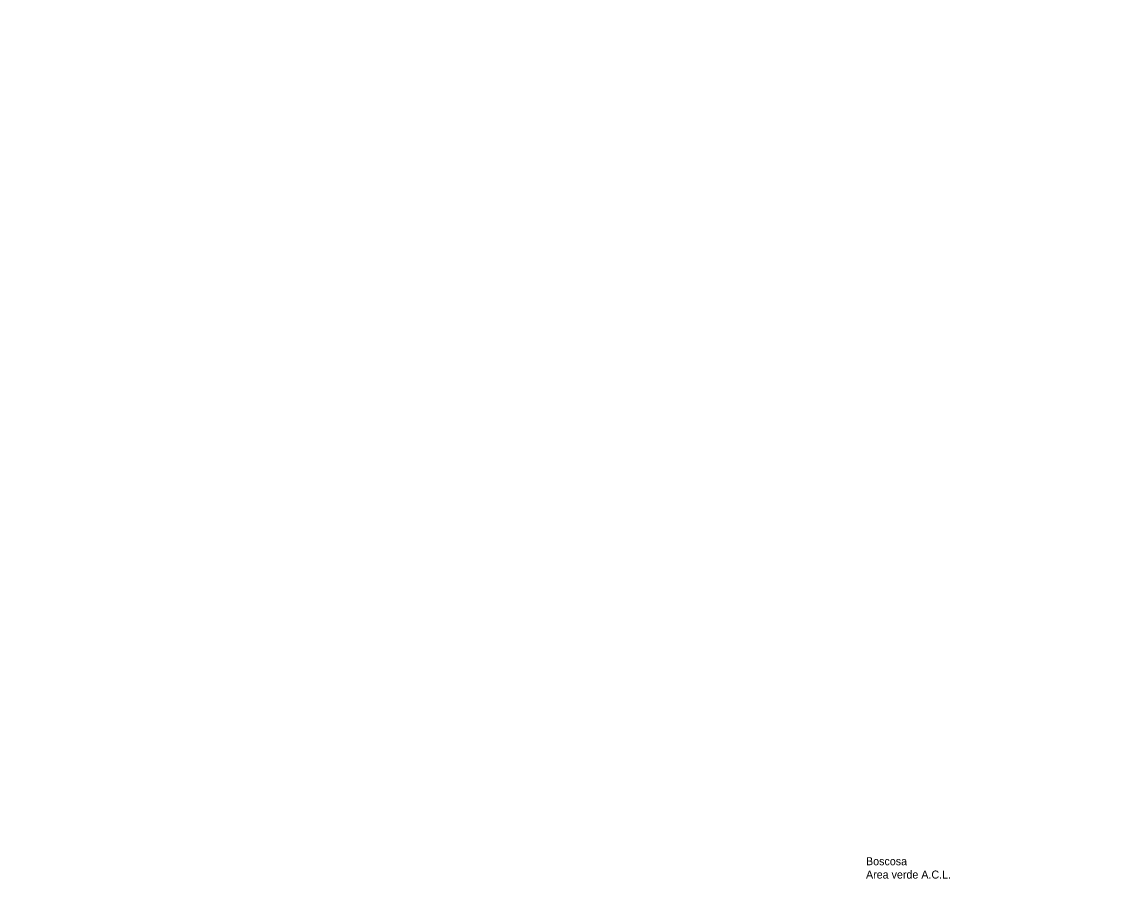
# Model space of a CAD drawing. Header units: millimetres. Extents: x -1203 to 2926, y -1380 to 3972.
# Drawn here: x -60 to 1082, y 3069 to 3972 of the extents above; entities that cross this region are included whole.
import ezdxf

# ---------------------------------------------------------------- set-up
doc = ezdxf.new("R2010")
doc.units = ezdxf.units.MM
doc.header["$LTSCALE"] = 10
doc.layers.add('01-hatch-FF', color=254, linetype='Continuous')
doc.layers.add('TEXTO-LOTES', color=6, linetype='Continuous')
doc.styles.add('ARIAL', font='GOTHIC.TTF')
pattern_1 = [(45, (0, -1000), (-2.245064, 2.245064), []), (135, (0, -1000), (-2.245064, -2.245064), [])]

msp = doc.modelspace()

# ---------------------------------------------------------------- hatches: boundary and pattern name
at = {"layer": '01-hatch-FF'}
h = msp.add_hatch(dxfattribs=at)
h.set_pattern_fill('ANSI37', color=256)
h.set_pattern_definition(pattern_1)
edge = h.paths.add_edge_path()
edge.add_line((213.663, 2592.425), (198.107, 2585.379))
edge.add_arc((190.474, 2602.231), 18.5, 252.57545, 294.367736, ccw=False)
edge.add_arc((4441220.296, 1294667.778), 4625178.275, 196.221926014, 196.222925016)
edge.add_line((207.463, 2507.147), (236.6, 2526.428))
edge.add_line((236.6, 2526.428), (213.663, 2592.425))
h = msp.add_hatch(dxfattribs=at)
h.set_pattern_fill('ANSI37', color=256)
h.set_pattern_definition(pattern_1)
edge = h.paths.add_edge_path()
edge.add_line((171.057, 2598.041), (164.93, 2593.719))
edge.add_line((164.93, 2593.719), (152.722, 2579.092))
edge.add_line((152.722, 2579.092), (156.039, 2570.173))
edge.add_line((156.039, 2570.173), (159.663, 2560.43))
edge.add_line((159.663, 2560.43), (183.08, 2497.474))
edge.add_line((183.08, 2497.474), (190.225, 2495.74))
edge.add_line((190.225, 2495.74), (207.463, 2507.147))
edge.add_arc((4441220.296, 1294667.778), 4625178.275, 196.222125099, 196.222925018, ccw=False)
edge.add_line((189.424, 2569.149), (184.934, 2584.58))
edge.add_arc((190.474, 2602.231), 18.5, 223.989563, 252.573502, ccw=False)
edge.add_arc((190.474, 2602.231), 18.5, 213.495549, 223.989563, ccw=False)
edge.add_line((175.047, 2592.022), (171.185, 2597.857))
edge.add_arc((167.432, 2595.373), 4.5, 33.495549, 36.353619)

# ---------------------------------------------------------------- texts
at = {"layer": 'TEXTO-LOTES', "insert": (825.911, 3095.233), "char_height": 8.4, "width": 184.10838, "attachment_point": 1, "style": 'ARIAL'}
msp.add_mtext('Boscosa \\PArea verde A.C.L.', dxfattribs=at)

doc.saveas('drawing.dxf')
